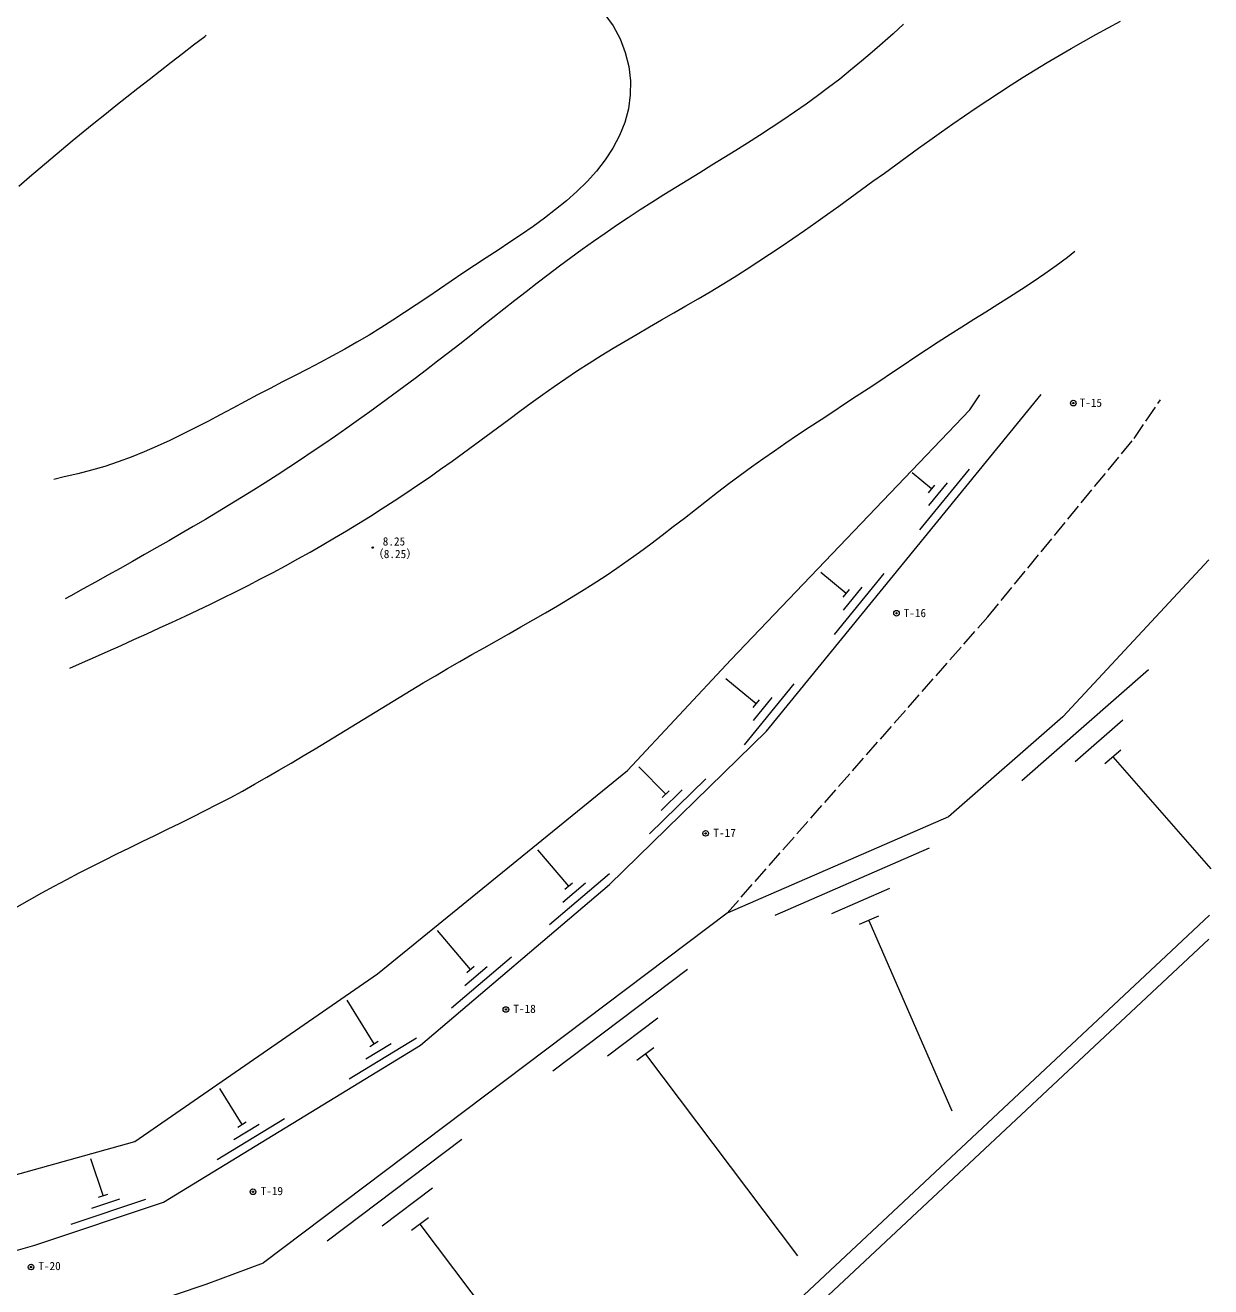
# Model space of a CAD drawing. Units: millimetres, scale not verified. Extents: x -62502 to 84947, y 238 to 108685.
# Drawn here: x 41368 to 83562, y 27292 to 72183 of the extents above; entities that cross this region are included whole.
import ezdxf
from ezdxf.enums import TextEntityAlignment as Align

# ---------------------------------------------------------------- set-up
doc = ezdxf.new("R2010")
doc.units = ezdxf.units.MM
doc.header["$LTSCALE"] = 100
doc.header["$PDMODE"] = 32
doc.header["$PDSIZE"] = 50
doc.linetypes.add('DASHED', pattern=[7.5, 6, -1.5])
doc.layers.add('0-0通り芯', color=4, linetype='Continuous', lineweight=13)
doc.styles.add('ＭＳ ゴシック', font='')
doc.styles.get('ＭＳ ゴシック').set_extended_font_data('MS Gothic')

msp = doc.modelspace()

# ---------------------------------------------------------------- linework, layer by layer
at = {"layer": '0-0通り芯', "color": 3}
for p, q in [((67751.1, 47065), (77524.8, 59037.9)), ((74990, 58495), (75344.8, 59028.8)), ((66481, 49605), (74990, 58495)), ((66481, 49605), (74990, 58495)), ((83490.3, 53159.3), (78292, 47573)), ((62798.1, 45668), (66481, 49605)), ((62798.1, 45668), (66481, 49605)), ((78292, 47573), (74228, 44017)), ((78292, 47573), (74228.1, 44017)), ((62163, 41604), (67751.1, 47065)), ((62163, 41604), (67751.1, 47065)), ((53908, 38429), (62798.1, 45668)), ((53908, 38429), (62798.1, 45668)), ((74228, 44017), (66354, 40588)), ((74228.1, 44017), (66354, 40588)), ((55432, 35889), (62163, 41604)), ((55432, 35889), (62163, 41604)), ((66354, 40588), (49844, 28142)), ((66354, 40588), (49844, 28142)), ((81975.1, 39064), (83521.1, 40519.1)), ((82385.5, 38626.4), (83490.2, 39666.1)), ((68132, 26110), (81975.1, 39064)), ((68510.1, 25642), (82385.5, 38626.4)), ((45272, 32460), (53908, 38429)), ((45272, 32460), (53908, 38429)), ((46288, 30301), (55432, 35889)), ((46288, 30301), (55432, 35889)), ((34350, 29412), (45272, 32460)), ((34350, 29412), (45272, 32460)), ((41716, 28777), (46288, 30301)), ((41716, 28777), (46288, 30301)), ((31556.1, 25856), (41716, 28777)), ((47812.1, 27380), (49844, 28142)), ((47812.1, 27380), (49844, 28142)), ((40192.1, 24840), (47812.1, 27380))]:
    msp.add_line(p, q, dxfattribs=at)
at = {"layer": '0-0通り芯', "color": 3, "linetype": 'DASHED'}
for p, q in [((80832, 57479), (81774, 58855.7)), ((75625, 51129), (80832, 57479)), ((75625, 51129), (80832.1, 57479)), ((66354, 40588), (75625, 51129)), ((66354, 40588), (75625, 51129))]:
    msp.add_line(p, q, dxfattribs=at)
at = {"layer": '0-0通り芯'}
for p, q in [((73626.2, 55685.4), (72929.1, 56254.5)), ((73205.7, 54221.4), (74976.4, 56390.5)), ((73515.6, 55549.8), (73736.9, 55820.9)), ((73526.7, 55089), (74190.6, 55902.4)), ((70589.5, 51965.3), (69681.5, 52706.5)), ((70168.9, 50501.3), (71939.6, 52670.4)), ((70478.8, 51829.7), (70700.1, 52100.8)), ((70489.9, 51368.9), (71153.9, 52182.3)), ((81347.4, 49249.9), (76832, 45298.9)), ((67385.4, 48040.3), (66302, 48924.7)), ((66964.9, 46576.3), (68735.5, 48745.4)), ((67274.7, 47904.7), (67496.1, 48175.8)), ((67285.8, 47443.9), (67949.8, 48257.2)), ((80430.2, 47450.8), (78736.9, 45969.2)), ((80359.7, 46392.5), (79795.2, 45898.6)), ((64165.5, 44819.3), (63210.6, 45796.4)), ((80077.4, 46145.6), (83562.3, 42163)), ((63583.6, 43411.7), (65586.1, 45368.7)), ((63999.7, 44237.8), (64750.6, 44971.7)), ((64040.3, 44697), (64290.6, 44941.6)), ((60710.8, 41551.7), (59616.4, 42840.7)), ((73545.7, 42901.8), (68044.7, 40506.2)), ((60032, 40188.2), (62166.4, 42000.4)), ((60504.8, 40983.2), (61305.2, 41662.8)), ((60577.4, 41438.4), (60844.2, 41664.9)), ((72126.1, 41465.6), (70063.2, 40567.2)), ((71737.9, 40478.5), (71050.3, 40179.1)), ((57214.5, 38583.1), (56036.3, 39970.7)), ((71394.1, 40328.8), (74345.8, 33550.7)), ((56535.6, 37219.6), (58670, 39031.8)), ((57008.4, 38014.6), (57808.9, 38694.2)), ((57081.1, 38469.8), (57347.9, 38696.3)), ((64933.3, 38577.8), (60142.2, 34966)), ((53783.1, 35936.1), (52831.7, 37493)), ((63887.6, 36850.2), (62090.9, 35495.8)), ((52901.3, 34694.1), (55290.5, 36154.1)), ((53491.5, 35406.3), (54387.5, 35953.8)), ((53633.8, 35844.8), (53932.4, 36027.3)), ((63740.2, 35799.8), (63141.3, 35348.4)), ((63440.7, 35574.1), (68853.3, 28394.1)), ((49084.8, 33064.9), (48299, 34350.8)), ((48203.1, 31822.9), (50592.2, 33283)), ((48793.3, 32535.2), (49689.2, 33082.7)), ((48935.5, 32973.7), (49234.1, 33156.2)), ((56908.6, 32528.3), (52117.4, 28916.5)), ((44144.4, 30535.2), (43708.9, 31841.7)), ((43978.4, 30479.8), (44310.5, 30590.5)), ((55862.8, 30800.7), (54066.1, 29446.3)), ((43006, 29523.3), (45662.3, 30408.7)), ((43741.3, 30084.6), (44737.4, 30416.6)), ((55715.4, 29750.4), (55116.5, 29298.9)), ((55415.9, 29524.6), (60822.5, 22352.6))]:
    msp.add_line(p, q, dxfattribs=at)
at = {"layer": '0-0通り芯', "color": 3}
for points in [[(61993.1, 72568.3), (62297.5, 72162.4), (62541.6, 71704.3), (62724.7, 71213.4), (62846.1, 70708.8), (62905.5, 70202.9), (62902.4, 69700.7), (62836.3, 69206.6), (62707.1, 68725.1), (62520.1, 68259.8), (62283.8, 67813.9), (62006.9, 67390.8), (61697.7, 66993.2), (61362.3, 66620.4), (61005.2, 66269.4), (60630.6, 65937.3), (60243.2, 65620.8), (59846.2, 65317.3), (59441.4, 65024.4), (59030.6, 64739.6), (58615.5, 64460.5), (58197.7, 64184.7), (57779.1, 63909.9), (57361.3, 63633.7), (56945.2, 63354.8), (56530.4, 63074.1), (56116.1, 62792.7), (55701.8, 62511.9), (55286.6, 62232.8), (54869.9, 61956.5), (54451, 61684.3), (54029.2, 61417.2), (53603.8, 61156.5), (53174.2, 60903.2), (52740.4, 60657.2), (52302.9, 60417.2), (51862.6, 60182), (51419.9, 59950), (50975.7, 59720.1), (50530.5, 59490.9), (50084.9, 59261), (49639.7, 59029.1), (49195.3, 58794.2), (48751.5, 58557.5), (48307.5, 58320.7), (47862.8, 58085.6), (47416.8, 57854.2), (46968.7, 57628.1), (46518.1, 57409.1), (46064.2, 57199.2), (45606.5, 57000.1), (45144.3, 56813.7), (44677, 56641.7), (44204, 56485.9), (43724.8, 56347.5), (43240.7, 56223.2), (42753.5, 56107.8), (42386.5, 56023.9)], [(61993.1, 72568.3), (62297.5, 72162.4), (62541.6, 71704.3), (62724.7, 71213.4), (62846.2, 70708.8), (62905.5, 70202.9), (62902.4, 69700.7), (62836.3, 69206.6), (62707.1, 68725.1), (62520.1, 68259.8), (62283.8, 67813.9), (62006.9, 67390.8), (61697.7, 66993.2), (61362.3, 66620.4), (61005.2, 66269.4), (60630.6, 65937.3), (60243.2, 65620.8), (59846.2, 65317.4), (59441.4, 65024.4), (59030.6, 64739.6), (58615.5, 64460.5), (58197.7, 64184.7), (57779.1, 63909.9), (57361.3, 63633.7), (56945.2, 63354.8), (56530.4, 63074.1), (56116.1, 62792.7), (55701.8, 62511.9), (55286.6, 62232.8), (54869.9, 61956.5), (54451, 61684.3), (54029.2, 61417.2), (53603.8, 61156.5), (53174.2, 60903.2), (52740.4, 60657.2), (52302.9, 60417.2), (51862.6, 60182), (51419.9, 59950), (50975.7, 59720.1), (50530.5, 59490.9), (50084.9, 59261), (49639.7, 59029.1), (49195.3, 58794.2), (48751.5, 58557.5), (48307.5, 58320.7), (47862.8, 58085.6), (47416.8, 57854.2), (46968.7, 57628.1), (46518.1, 57409.1), (46064.2, 57199.2), (45606.5, 57000.2), (45144.3, 56813.7), (44677, 56641.7), (44204, 56485.9), (43724.8, 56347.5), (43240.7, 56223.2), (42753.5, 56107.8), (42386.5, 56023.9)], [(42951.3, 49307.4), (43409.1, 49509.2), (43866.9, 49711.1), (44324.3, 49913.6), (44781.4, 50116.9), (45238, 50321.3), (45693.9, 50526.9), (46149, 50734.2), (46603.2, 50943.2), (47056.5, 51154.4), (47508.5, 51368), (47959.3, 51584.2), (48408.6, 51803.2), (48856.4, 52025.5), (49302.5, 52251.1), (49746.9, 52480.5), (50189.3, 52713.7), (50629.7, 52950.7), (51068.2, 53191.6), (51504.5, 53436.3), (51938.8, 53684.9), (52370.9, 53937.3), (52800.8, 54193.5), (53228.4, 54453.6), (53653.7, 54717.4), (54076.7, 54985.1), (54497.2, 55256.7), (54915.2, 55532), (55330.7, 55811.2), (55743.6, 56094.1), (56153.9, 56380.9), (56561.5, 56671.5), (56966.6, 56965.5), (57369.8, 57262.1), (57771.7, 57560.4), (58173.1, 57859.4), (58574.5, 58158.1), (58976.5, 58455.6), (59379.9, 58750.9), (59785.3, 59043.2), (60193.4, 59331.4), (60604.6, 59614.6), (61019.9, 59891.9), (61439.4, 60162.6), (61862.9, 60427.4), (62289.7, 60687.2), (62719.2, 60943), (63150.8, 61195.7), (63583.8, 61446.2), (64017.6, 61695.7), (64451.6, 61944.8), (64885.1, 62194.8), (65317.6, 62446.4), (65748.4, 62700.7), (66176.9, 62958.6), (66602.5, 63221), (67025, 63488.2), (67444.7, 63759.6), (67861.9, 64035.1), (68276.7, 64314.1), (68689.4, 64596.4), (69100.3, 64881.5), (69509.6, 65169), (69917.6, 65458.6), (70324.5, 65749.9), (70730.4, 66042.5), (71135.8, 66336.1), (71540.8, 66630.2), (71945.7, 66924.5), (72350.7, 67218.5), (72756.1, 67512), (73162, 67804.5), (73568.8, 68095.7), (73976.7, 68385.2), (74386, 68672.5), (74796.8, 68957.4), (75209.5, 69239.4), (75624.2, 69518.1), (76041.2, 69793.3), (76460.8, 70064.4), (76883.2, 70331.2), (77308.3, 70593.6), (77736.1, 70851.9), (78166.2, 71106.5), (78598.5, 71357.6), (79032.8, 71605.5), (79468.8, 71850.6), (79906.4, 72093.1), (80345.3, 72333.3)], [(42951.3, 49307.4), (43409.1, 49509.2), (43866.9, 49711.1), (44324.3, 49913.6), (44781.4, 50116.9), (45238, 50321.3), (45693.9, 50526.9), (46149, 50734.2), (46603.3, 50943.2), (47056.5, 51154.4), (47508.5, 51368), (47959.3, 51584.2), (48408.6, 51803.3), (48856.4, 52025.5), (49302.5, 52251.1), (49746.9, 52480.5), (50189.3, 52713.7), (50629.7, 52950.7), (51068.2, 53191.6), (51504.5, 53436.3), (51938.8, 53684.9), (52370.9, 53937.3), (52800.8, 54193.5), (53228.4, 54453.6), (53653.7, 54717.4), (54076.7, 54985.1), (54497.2, 55256.7), (54915.2, 55532), (55330.7, 55811.2), (55743.6, 56094.1), (56153.9, 56380.9), (56561.5, 56671.5), (56966.6, 56965.5), (57369.8, 57262.1), (57771.7, 57560.4), (58173.1, 57859.4), (58574.5, 58158.1), (58976.5, 58455.6), (59379.9, 58750.9), (59785.3, 59043.2), (60193.4, 59331.4), (60604.6, 59614.6), (61019.9, 59891.9), (61439.4, 60162.6), (61862.9, 60427.4), (62289.7, 60687.2), (62719.2, 60943), (63150.8, 61195.7), (63583.8, 61446.2), (64017.6, 61695.7), (64451.6, 61944.9), (64885.1, 62194.8), (65317.6, 62446.4), (65748.4, 62700.7), (66176.9, 62958.6), (66602.5, 63221), (67025, 63488.2), (67444.7, 63759.6), (67861.9, 64035.1), (68276.7, 64314.1), (68689.4, 64596.4), (69100.3, 64881.5), (69509.6, 65169), (69917.6, 65458.6), (70324.5, 65749.9), (70730.4, 66042.5), (71135.8, 66336.1), (71540.8, 66630.2), (71945.7, 66924.5), (72350.7, 67218.5), (72756.1, 67512), (73162, 67804.5), (73568.8, 68095.7), (73976.7, 68385.2), (74386, 68672.5), (74796.8, 68957.4), (75209.5, 69239.4), (75624.2, 69518.1), (76041.2, 69793.3), (76460.8, 70064.4), (76883.2, 70331.2), (77308.3, 70593.6), (77736.1, 70851.9), (78166.2, 71106.5), (78598.5, 71357.6), (79032.8, 71605.5), (79468.8, 71850.6), (79906.4, 72093.1), (80345.3, 72333.3)], [(41144.9, 66456.6), (41520.2, 66782.9), (41897.4, 67107.2), (42276.7, 67429.5), (42658.3, 67749.7), (43042.1, 68067.9), (43427.9, 68384.3), (43815.4, 68699), (44204.7, 69012.1), (44595.4, 69323.9), (44987.5, 69634.5), (45380.8, 69943.9), (45775, 70252.5), (46170.1, 70560.2), (46565.9, 70867.3), (46962.2, 71174), (47358.8, 71480.3), (47755.7, 71786.5), (47812.1, 71830)], [(41144.9, 66456.6), (41520.2, 66782.9), (41897.4, 67107.2), (42276.7, 67429.5), (42658.3, 67749.7), (43042.1, 68067.9), (43427.9, 68384.3), (43815.4, 68699), (44204.7, 69012.1), (44595.4, 69323.9), (44987.5, 69634.5), (45380.8, 69943.9), (45775, 70252.5), (46170.1, 70560.2), (46565.9, 70867.3), (46962.2, 71174), (47358.8, 71480.3), (47755.7, 71786.5), (47812.1, 71830)], [(72628.1, 72217.9), (72257.8, 71881.9), (71884.7, 71549.6), (71508.2, 71221.6), (71128.1, 70898.5), (70743.9, 70580.8), (70355.1, 70269.1), (69961.3, 69963.9), (69562.2, 69665.7), (69158, 69374.1), (68749.3, 69088.5), (68336.5, 68808.1), (67920.2, 68532.2), (67500.9, 68260.3), (67079.1, 67991.6), (66655.2, 67725.5), (66229.9, 67461.3), (65803.5, 67198.3), (65376.6, 66935.9), (64949.7, 66673.3), (64523.3, 66410), (64097.9, 66145.1), (63674.1, 65878.2), (63252.2, 65608.4), (62832.9, 65335.2), (62416.7, 65057.7), (62003.8, 64775.6), (61594.5, 64488.7), (61188.3, 64197.5), (60784.9, 63902.5), (60384, 63604.1), (59985.2, 63302.7), (59588.2, 62998.9), (59192.7, 62692.9), (58798.3, 62385.4), (58404.7, 62076.7), (58011.7, 61767.2), (57618.7, 61457.5), (57225.6, 61147.9), (56832.1, 60838.9), (56437.6, 60531), (56042, 60224.6), (55645, 59920), (55246.3, 59617.6), (54846, 59317.3), (54444.1, 59019.2), (54040.6, 58723.4), (53635.3, 58429.9), (53228.4, 58138.8), (52819.9, 57850.2), (52409.6, 57564.1), (51997.6, 57280.6), (51583.8, 56999.7), (51168.3, 56721.6), (50751, 56446.2), (50331.9, 56173.6), (49911, 55903.9), (49488.2, 55637.2), (49063.7, 55373.3), (48637.5, 55112.3), (48209.7, 54853.8), (47780.4, 54597.7), (47349.8, 54343.7), (46917.9, 54091.8), (46485, 53841.7), (46051.1, 53593.2), (45616.3, 53346.1), (45180.7, 53100.2), (44744.5, 52855.4), (44307.7, 52611.4), (43870.6, 52368.1), (43433.2, 52125.3), (42995.6, 51882.7), (42791.7, 51769.8)], [(72628.1, 72217.9), (72257.8, 71881.9), (71884.7, 71549.6), (71508.2, 71221.6), (71128.1, 70898.5), (70743.9, 70580.8), (70355.1, 70269.1), (69961.3, 69963.9), (69562.2, 69665.7), (69158, 69374.1), (68749.3, 69088.5), (68336.5, 68808.1), (67920.3, 68532.2), (67500.9, 68260.3), (67079.1, 67991.6), (66655.2, 67725.5), (66229.9, 67461.3), (65803.5, 67198.3), (65376.6, 66935.9), (64949.7, 66673.3), (64523.3, 66410), (64097.9, 66145.1), (63674.1, 65878.2), (63252.2, 65608.4), (62832.9, 65335.2), (62416.7, 65057.7), (62003.8, 64775.6), (61594.5, 64488.7), (61188.3, 64197.5), (60784.9, 63902.5), (60384, 63604.1), (59985.2, 63302.7), (59588.2, 62998.9), (59192.7, 62692.9), (58798.3, 62385.4), (58404.7, 62076.7), (58011.7, 61767.2), (57618.7, 61457.5), (57225.6, 61147.9), (56832.1, 60838.9), (56437.6, 60531), (56042, 60224.6), (55645, 59920), (55246.3, 59617.6), (54846, 59317.3), (54444.1, 59019.2), (54040.6, 58723.4), (53635.3, 58429.9), (53228.4, 58138.8), (52819.9, 57850.2), (52409.6, 57564.1), (51997.6, 57280.6), (51583.8, 56999.7), (51168.3, 56721.6), (50751, 56446.2), (50331.9, 56173.6), (49911, 55903.9), (49488.2, 55637.2), (49063.7, 55373.3), (48637.5, 55112.3), (48209.7, 54853.8), (47780.4, 54597.7), (47349.8, 54343.7), (46917.9, 54091.8), (46485, 53841.7), (46051.1, 53593.2), (45616.3, 53346.1), (45180.7, 53100.2), (44744.5, 52855.4), (44307.7, 52611.4), (43870.6, 52368.1), (43433.2, 52125.3), (42995.6, 51882.7), (42791.7, 51769.8)], [(41077.4, 40817.6), (41517.4, 41065.3), (41958.2, 41310.8), (42400.3, 41552.9), (42844.1, 41790.4), (43289.7, 42022.8), (43736.9, 42250.8), (44185.3, 42475.1), (44634.5, 42696.6), (45084.2, 42916.1), (45534.1, 43134.3), (45983.7, 43352.2), (46432.8, 43570.5), (46880.9, 43789.9), (47327.8, 44011.5), (47773, 44235.8), (48216.3, 44463.8), (48657.2, 44696.3), (49095.5, 44933.7), (49531.6, 45175.7), (49965.6, 45421.7), (50397.7, 45671.5), (50828.3, 45924.3), (51257.6, 46179.9), (51685.8, 46437.8), (52113.2, 46697.4), (52540, 46958.3), (52966.6, 47220.1), (53393.1, 47482.3), (53819.8, 47744.4), (54246.9, 48005.9), (54674.8, 48266.5), (55103.6, 48525.5), (55533.7, 48782.7), (55965.2, 49037.4), (56398.4, 49289.4), (56833, 49538.9), (57268.7, 49786.6), (57704.9, 50033.2), (58141.4, 50279.3), (58577.5, 50525.5), (59012.9, 50772.7), (59447.3, 51021.4), (59880, 51272.2), (60310.8, 51525.9), (60739.1, 51783.1), (61164.5, 52044.5), (61586.7, 52310.8), (62005.2, 52582.5), (62419.5, 52860.5), (62829.3, 53145.2), (63234.5, 53436.7), (63636.1, 53733.7), (64034.7, 54035.2), (64431.1, 54340), (64826.3, 54646.8), (65221, 54954.6), (65615.9, 55262), (66011.9, 55568), (66409.8, 55871.4), (66810.4, 56170.9), (67214.4, 56465.7), (67621.7, 56755.8), (68031.7, 57041.9), (68444.2, 57324.5), (68858.6, 57604.3), (69274.7, 57881.8), (69691.9, 58157.5), (70109.9, 58432.1), (70528.3, 58706.2), (70946.6, 58980.3), (71364.4, 59255.1), (71781.4, 59531), (72197, 59808.7), (72611.9, 60087.5), (73027, 60366.2), (73443.2, 60643.3), (73861.7, 60917.5), (74282.9, 61187.9), (74706.4, 61455.3), (75131.2, 61721.1), (75556.2, 61986.4), (75980.7, 62252.5), (76403.6, 62520.6), (76823.9, 62792.1), (77240.9, 63068), (77653.4, 63349.8), (78060.6, 63638.6), (78461.6, 63935.7), (78728, 64143.2)]]:
    msp.add_lwpolyline(points, dxfattribs=at)
at = {"layer": '0-0通り芯'}
for centre in [(78670.2, 58735.8), (72377.3, 51259), (65582.7, 43425.5), (58475.7, 37159.5), (49472.1, 30672.6), (41574.4, 27995.5)]:
    msp.add_circle(centre, 100, dxfattribs=at)
at = {"layer": '0-0通り芯', "color": 7}
for p in [(78670.2, 58735.8), (53736.3, 53595.4), (72377.3, 51259), (65582.7, 43425.5), (58475.7, 37159.5), (49472.1, 30672.6), (41574.4, 27995.5)]:
    msp.add_point(p, dxfattribs=at)

# ---------------------------------------------------------------- texts
at = {"layer": '0-0通り芯', "color": 2, "style": 'ＭＳ ゴシック'}
for s, p in [('T-15', (78893.9, 58515.8)), ('8.25', (54092.8, 53581.5)), ('（8.25）', (53729.5, 53133.4)), ('T-16', (72632, 51033)), ('T-17', (65862.5, 43208.7)), ('T-18', (58741.1, 36949.9)), ('T-19', (49744, 30464.4)), ('T-20', (41834.2, 27796.3))]:
    msp.add_text(s, height=293.3, dxfattribs=at).set_placement(p, align=Align.BOTTOM_LEFT)

doc.saveas('drawing.dxf')
